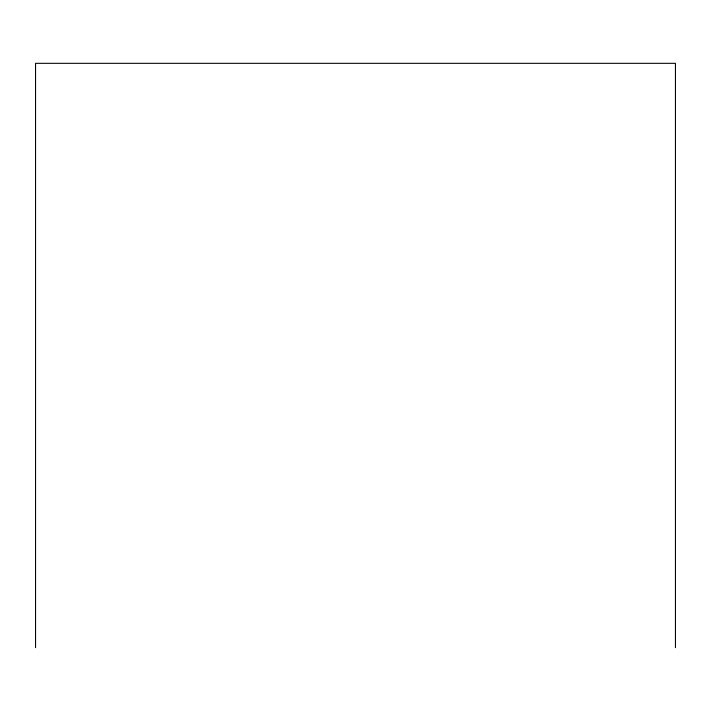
<?xml version="1.0" encoding="UTF-8"?>
<svg xmlns="http://www.w3.org/2000/svg" width="711" height="711" viewBox="0 0 711 711"><rect width="100%" height="100%" fill="white"/><g stroke="black" fill="none" stroke-linecap="round" stroke-linejoin="round"><path stroke-width="1.07" d="M675.45 647.677L675.45 63.323L35.55 63.323L35.55 647.677"/></g></svg>
